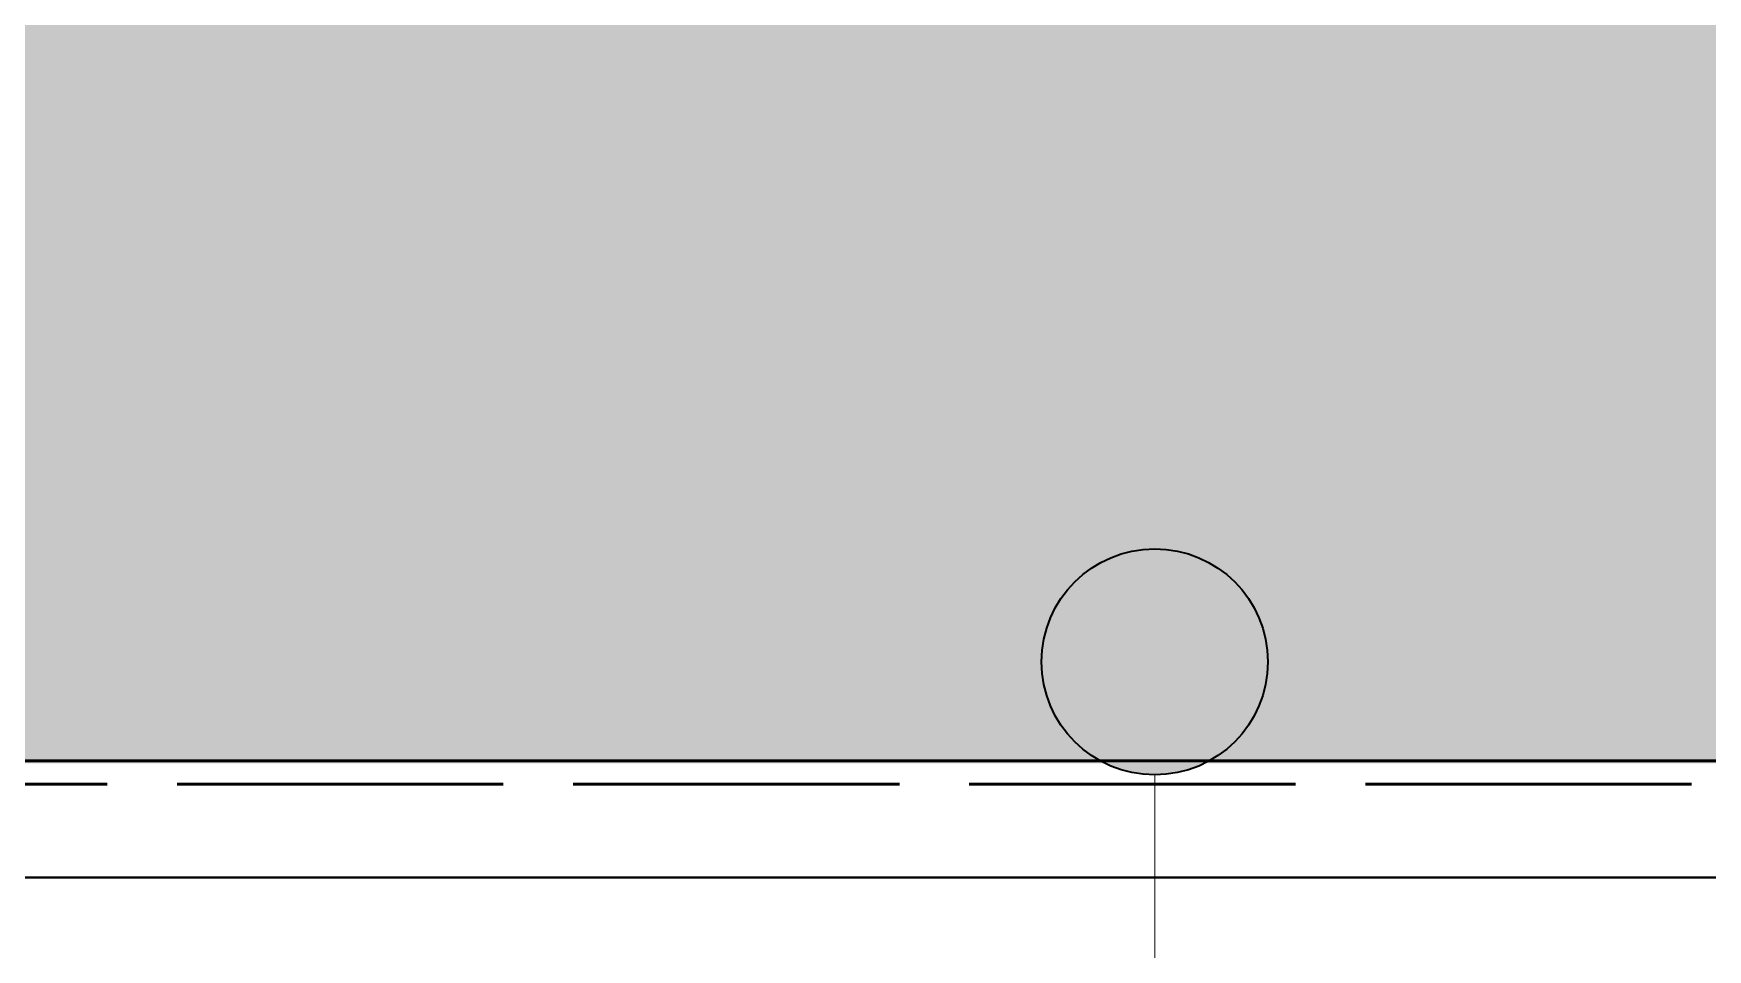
# Model space of a CAD drawing. Header units: millimetres. Extents: x -1812 to 15462, y -2698 to 3475.
# Drawn here: x 10669 to 11936, y -143 to 551 of the extents above; entities that cross this region are included whole.
import ezdxf

# ---------------------------------------------------------------- set-up
doc = ezdxf.new("R2010")
doc.units = ezdxf.units.MM
doc.linetypes.add('DASH_247_53', pattern=[299.861111, 246.944444, -52.916667])
for name, color, linetype in [('ANNOTATIONS', 7, 'Continuous'), ('GEOFAB', 5, 'Continuous'), ('MODULE_ART', 7, 'Continuous'), ('PIPES', 7, 'Continuous'), ('TANK', 7, 'Continuous')]:
    doc.layers.add(name, color=color, linetype=linetype)

# ---------------------------------------------------------------- blocks, each defined once
blk = doc.blocks.new('atlancube_face')
at = {"true_color": 0x000000}
blk.add_solid([(-1.8, -1.8), (1151.8, -1.8), (-1.8, 781.8), (1151.8, 781.8)], dxfattribs=at)

msp = doc.modelspace()

# ---------------------------------------------------------------- hatches: boundary and pattern name
at = {"layer": 'PIPES', "true_color": 0xbfbfbf}
h = msp.add_hatch(color=7, dxfattribs=at)
h.dxf.hatch_style = 1
h.paths.add_polyline_path([(11431.9, 75, 1), (11603.1, 75, 1)])

# ---------------------------------------------------------------- linework, layer by layer
at = {"layer": 'ANNOTATIONS', "lineweight": 18}
msp.add_line((11517.5, -599.7), (11517.5, -10.6), dxfattribs=at)
at = {"layer": 'GEOFAB', "color": 6, "lineweight": 40}
msp.add_line((-88.2, -88.2), (15038.2, -88.2), dxfattribs=at)
at = {"layer": 'GEOFAB', "color": 5, "linetype": 'DASH_247_53', "lineweight": 53}
msp.add_lwpolyline([(-17.6, -17.6), (14967.6, -17.6), (14967.6, 1577.6), (-17.6, 1577.6)], close=True, dxfattribs=at)
at = {"layer": 'PIPES', "color": 5, "lineweight": 35}
msp.add_circle((11517.5, 75), 85.6, dxfattribs=at)
at = {"layer": 'TANK', "lineweight": 53}
msp.add_lwpolyline([(0, 0), (14950, 0), (14950, 1560), (0, 1560)], close=True, dxfattribs=at)

# ---------------------------------------------------------------- block references
at = {"layer": 'MODULE_ART'}
for p in [(10350, 0), (11500, 0)]:
    msp.add_blockref('atlancube_face', p, dxfattribs=at)

doc.saveas('drawing.dxf')
